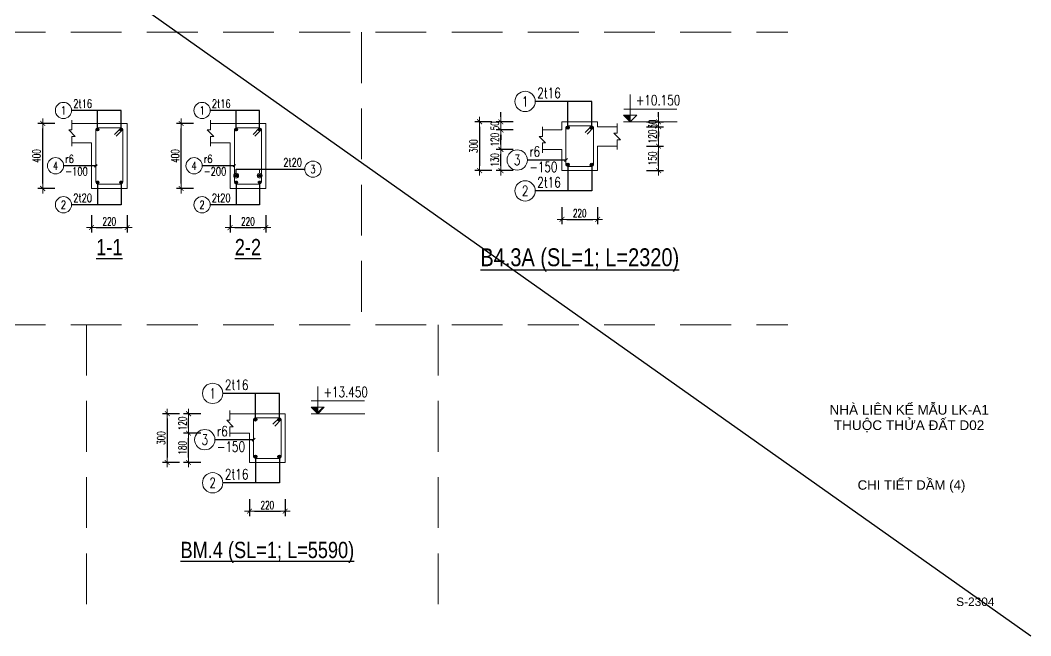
# Model space of a CAD drawing. Header units: millimetres. Extents: x -529861 to -223882, y -171969 to 61504.
# Drawn here: x -396691 to -384257, y -97113 to -89539 of the extents above; entities that cross this region are included whole.
import ezdxf
from ezdxf.enums import TextEntityAlignment as Align

# ---------------------------------------------------------------- set-up
doc = ezdxf.new("R2010")
doc.units = ezdxf.units.MM
doc.header["$LTSCALE"] = 5000
doc.linetypes.add('HIDDEN', pattern=[0.375, 0.25, -0.125])
doc.layers.get('Defpoints').update_dxf_attribs({"color": 143})
for name, color, linetype, lineweight in [('G-ANNO-TTLB', 7, 'Continuous', 18), ('kata_dim', 8, 'Continuous', 15), ('kata_net khuat', 9, 'HIDDEN', 5), ('kata_net manh', 8, 'Continuous', 5), ('kata_net thay', 4, 'Continuous', 20), ('kata_text', 7, 'Continuous', 30), ('kata_thep chu', 1, 'Continuous', 35), ('kata_thep dai', 220, 'Continuous', 20), ('S-dims', 8, 'Continuous', 18)]:
    doc.layers.add(name, color=color, linetype=linetype, lineweight=lineweight)
doc.layers.add('KCS_Plotter', color=11, linetype='Continuous', plot=False)
doc.layers.add('KCS_TEXT_BANVE_SO', color=1, linetype='Continuous')
doc.layers.add('KCS_TEXT_BANVE_TEN', color=162, linetype='Continuous')
doc.styles.add('Arial_13', font='arial.ttf', dxfattribs={"height": 2.5})
doc.styles.add('Arial_14', font='arial.ttf', dxfattribs={"height": 2.5})
doc.styles.add('kata_text', font='arial.ttf', dxfattribs={"width": 0.8})
doc.styles.add('vnsimpli', font='vnsimli.shx', dxfattribs={"width": 0.65})
doc.dimstyles.new('kata_dim_20', dxfattribs={"dimscale": 20, "dimtxt": 2.5, "dimasz": 1.5, "dimexe": 1.5, "dimexo": 2.5, "dimtad": 1, "dimdec": 0, "dimzin": 0, "dimdsep": 46, "dimtxsty": 'vnsimpli', "dimblk": 'kata_block_ArchTick', "dimcen": 0.09, "dimdle": 1.2, "dimclrd": 8, "dimclre": 8, "dimclrt": 3, "dimadec": 0, "dimazin": 0, "dimtfac": 1, "dimtdec": 0, "dimtix": 1, "dimtofl": 0, "dimtmove": 0, "dimatfit": 3, "dimfxl": 3.75, "dimfxlon": 1, "dimtolj": 1, "dimtzin": 0, "dimarcsym": 0})
doc.dimstyles.new('kata_dim_25', dxfattribs={"dimscale": 25, "dimtxt": 2.5, "dimasz": 1.5, "dimexe": 1.5, "dimexo": 2.5, "dimtad": 1, "dimdec": 0, "dimzin": 0, "dimdsep": 46, "dimtxsty": 'kata_text', "dimblk": 'kata_block_ArchTick', "dimcen": 0.09, "dimdle": 1.2, "dimclrd": 8, "dimclre": 8, "dimclrt": 3, "dimadec": 0, "dimazin": 0, "dimtfac": 1, "dimtdec": 0, "dimtix": 1, "dimtofl": 0, "dimtmove": 0, "dimatfit": 3, "dimfxl": 3.75, "dimfxlon": 1, "dimtolj": 1, "dimtzin": 0, "dimarcsym": 0})
doc.dimstyles.new('kata_dim_40', dxfattribs={"dimscale": 40, "dimtxt": 2.5, "dimasz": 1.5, "dimexe": 1.5, "dimexo": 2.5, "dimtad": 1, "dimdec": 0, "dimzin": 0, "dimdsep": 46, "dimtxsty": 'vnsimpli', "dimblk": 'kata_block_ArchTick', "dimcen": 0.09, "dimdle": 1.2, "dimclrd": 8, "dimclre": 8, "dimclrt": 3, "dimadec": 0, "dimazin": 0, "dimtfac": 1, "dimtdec": 0, "dimtix": 1, "dimtofl": 0, "dimtmove": 0, "dimatfit": 3, "dimfxl": 3.75, "dimfxlon": 1, "dimtolj": 1, "dimtzin": 0, "dimarcsym": 0})

# ---------------------------------------------------------------- blocks, each defined once
blk = doc.blocks.new('kata_block_TD')
at = {"color": 6, "linetype": 'ByBlock', "lineweight": -2, "style": 'kata_text', "width": 0.8}
blk.add_attdef('SECTDET2', text='', height=5, dxfattribs=at).set_placement((0, 7.970649532882817), align=Align.CENTER)
at = {"color": 0, "linetype": 'ByBlock', "lineweight": -2, "style": 'kata_text', "width": 0.8}
blk.add_attdef('SECTDET1', text='', height=5, dxfattribs=at).set_placement((0, 1.470649532882817), align=Align.CENTER)
blk = doc.blocks.new('kata_block_CT')
at = {"layer": 'S-dims', "linetype": 'ByBlock', "ltscale": 1500}
blk.add_hatch(color=256, dxfattribs=at).paths.add_polyline_path([(-1.818989403545856e-12, 1.596954857557193), (-1.612010908635057, 1.596954857557193), (-1.818989403545856e-12, -4.547473508864641e-13)])
h = blk.add_hatch(dxfattribs=at)
h.set_pattern_fill('ANSI31', color=256, scale=1.406250541793835, style=0)
h.set_pattern_definition([(45.00000000000001, (-1.818989403545856e-12, 5.002220859751105e-12), (-3.157122508925225, 3.157122508925225), [])])
h.paths.add_polyline_path([(-1.818989403545856e-12, 1.596954857557193), (-1.818989403545856e-12, -4.547473508864641e-13), (1.612010908922457, 1.596954857557193)])
for p, q in [((-1.592704896860596, 3.140833880479022), (11.46947077315235, 3.140833880479022)), ((11.56125648125999, 5.002220859751105e-12), (-1.638695725139769, 5.002220859751105e-12))]:
    blk.add_line(p, q, dxfattribs=at)
for points in [[(-1.818989403545856e-12, 6.694950748643805), (-1.818989403545856e-12, -4.547473508864641e-13)], [(-1.818989403545856e-12, -4.547473508864641e-13), (-1.612010908635057, 1.596954857557193), (-1.818989403545856e-12, 1.596954857557193)], [(-1.818989403545856e-12, -4.547473508864641e-13), (1.612010908922457, 1.596954857557193), (-1.818989403545856e-12, 1.596954857557193)]]:
    blk.add_lwpolyline(points, dxfattribs=at)
at = {"layer": 'S-dims', "color": 3, "style": 'vnsimpli', "width": 0.75}
blk.add_attdef('CT', (1.409564409344966, 4.068271311703484), '', height=2.5, dxfattribs=at)
blk = doc.blocks.new('kata_block_ArchTick')
at = {"color": 8}
blk.add_line((1, 0), (-1, 0), dxfattribs=at)
at = {"color": 8, "const_width": 0.15}
blk.add_lwpolyline([(-0.5, -0.5), (0.5, 0.5)], dxfattribs=at)
blk = doc.blocks.new('*D660')
at = {"layer": 'Defpoints', "color": 0, "linetype": 'ByBlock', "ltscale": 1500, "transparency": 16777216}
for p in [(-390026.2952189139, -91389.09859222), (-389586.2952189139, -91389.09859222), (-389586.2952189139, -91989.09859222)]:
    blk.add_point(p, dxfattribs=at)
at = {"layer": 'kata_dim', "color": 8, "linetype": 'ByBlock', "lineweight": -2, "ltscale": 1500, "transparency": 16777216}
for p, q in [((-390026.2952189139, -91839.09859222), (-390026.2952189139, -92049.09859222)), ((-389586.2952189139, -91839.09859222), (-389586.2952189139, -92049.09859222)), ((-389966.2952189139, -91989.09859222), (-389646.2952189139, -91989.09859222))]:
    blk.add_line(p, q, dxfattribs=at)
at = {"layer": 'kata_dim', "color": 8, "linetype": 'ByBlock', "lineweight": -2, "ltscale": 1500, "transparency": 16777216, "xscale": 60, "yscale": 60, "zscale": 60, "rotation": 180}
blk.add_blockref('kata_block_ArchTick', (-390026.2952189139, -91989.09859222), dxfattribs=at)
at = {"layer": 'kata_dim', "color": 8, "linetype": 'ByBlock', "lineweight": -2, "ltscale": 1500, "transparency": 16777216, "xscale": 60, "yscale": 60, "zscale": 60}
blk.add_blockref('kata_block_ArchTick', (-389586.2952189139, -91989.09859222), dxfattribs=at)
at = {"layer": 'kata_dim', "color": 3, "linetype": 'ByBlock', "ltscale": 1500, "transparency": 16777216, "insert": (-389806.2952189139, -91914.09859222), "char_height": 100, "attachment_point": 5, "style": 'vnsimpli'}
blk.add_mtext('\\A1;220', dxfattribs=at)
blk = doc.blocks.new('*D661')
at = {"layer": 'Defpoints', "color": 0, "linetype": 'ByBlock', "ltscale": 1500, "transparency": 16777216}
for p in [(-390776.2952189151, -91129.09859222003), (-390026.295218914, -91129.09859222003), (-390026.295218914, -91389.09859222003)]:
    blk.add_point(p, dxfattribs=at)
at = {"layer": 'kata_dim', "color": 8, "linetype": 'ByBlock', "lineweight": -2, "ltscale": 1500, "transparency": 16777216}
for p, q in [((-390626.2952189151, -91129.09859222003), (-390836.2952189151, -91129.09859222003)), ((-390776.2952189151, -91329.09859222003), (-390776.2952189151, -91189.09859222003)), ((-390626.2952189151, -91389.09859222003), (-390836.2952189151, -91389.09859222003))]:
    blk.add_line(p, q, dxfattribs=at)
at = {"layer": 'kata_dim', "color": 8, "linetype": 'ByBlock', "lineweight": -2, "ltscale": 1500, "transparency": 16777216, "xscale": 60, "yscale": 60, "zscale": 60}
for p, rotation in [((-390776.2952189151, -91129.09859222003), 90), ((-390776.2952189151, -91389.09859222003), 270)]:
    blk.add_blockref('kata_block_ArchTick', p, dxfattribs=dict(at, rotation=rotation))
at = {"layer": 'kata_dim', "color": 3, "linetype": 'ByBlock', "ltscale": 1500, "transparency": 16777216, "insert": (-390851.295218915, -91259.0985922199), "char_height": 100, "attachment_point": 5, "rotation": 90, "style": 'vnsimpli'}
blk.add_mtext('\\A1;130', dxfattribs=at)
blk = doc.blocks.new('*D662')
at = {"layer": 'Defpoints', "color": 0, "linetype": 'ByBlock', "ltscale": 1500, "transparency": 16777216}
for p in [(-390776.2952189151, -90889.09859222003), (-390026.295218914, -90889.09859222003), (-390026.295218914, -91129.09859222003)]:
    blk.add_point(p, dxfattribs=at)
at = {"layer": 'kata_dim', "color": 8, "linetype": 'ByBlock', "lineweight": -2, "ltscale": 1500, "transparency": 16777216}
for p, q in [((-390626.2952189151, -90889.09859222003), (-390836.2952189151, -90889.09859222003)), ((-390776.2952189151, -91069.09859222003), (-390776.2952189151, -90949.09859222003)), ((-390626.2952189151, -91129.09859222003), (-390836.2952189151, -91129.09859222003))]:
    blk.add_line(p, q, dxfattribs=at)
at = {"layer": 'kata_dim', "color": 8, "linetype": 'ByBlock', "lineweight": -2, "ltscale": 1500, "transparency": 16777216, "xscale": 60, "yscale": 60, "zscale": 60}
for p, rotation in [((-390776.2952189151, -90889.09859222003), 90), ((-390776.2952189151, -91129.09859222003), 270)]:
    blk.add_blockref('kata_block_ArchTick', p, dxfattribs=dict(at, rotation=rotation))
at = {"layer": 'kata_dim', "color": 3, "linetype": 'ByBlock', "ltscale": 1500, "transparency": 16777216, "insert": (-390851.295218915, -91009.0985922199), "char_height": 100, "attachment_point": 5, "rotation": 90, "style": 'vnsimpli'}
blk.add_mtext('\\A1;120', dxfattribs=at)
blk = doc.blocks.new('*D663')
at = {"layer": 'Defpoints', "color": 0, "linetype": 'ByBlock', "ltscale": 1500, "transparency": 16777216}
for p in [(-390776.2952189151, -90789.09859222003), (-390026.295218914, -90789.09859222003), (-390026.295218914, -90889.09859222003)]:
    blk.add_point(p, dxfattribs=at)
at = {"layer": 'kata_dim', "color": 8, "linetype": 'ByBlock', "lineweight": -2, "ltscale": 1500, "transparency": 16777216}
for p, q in [((-390776.2952189151, -90729.09859222003), (-390776.2952189151, -90669.09859222003)), ((-390626.2952189151, -90789.09859222003), (-390836.2952189151, -90789.09859222003)), ((-390626.2952189151, -90889.09859222003), (-390836.2952189151, -90889.09859222003)), ((-390776.2952189151, -90949.09859222003), (-390776.2952189151, -91009.09859222003))]:
    blk.add_line(p, q, dxfattribs=at)
at = {"layer": 'kata_dim', "color": 8, "linetype": 'ByBlock', "lineweight": -2, "ltscale": 1500, "transparency": 16777216, "xscale": 60, "yscale": 60, "zscale": 60}
for p, rotation in [((-390776.2952189151, -90789.09859222003), 270), ((-390776.2952189151, -90889.09859222003), 90)]:
    blk.add_blockref('kata_block_ArchTick', p, dxfattribs=dict(at, rotation=rotation))
at = {"layer": 'kata_dim', "color": 3, "linetype": 'ByBlock', "ltscale": 1500, "transparency": 16777216, "insert": (-390851.295218915, -90839.0985922199), "char_height": 100, "attachment_point": 5, "rotation": 90, "style": 'vnsimpli'}
blk.add_mtext('\\A1;50', dxfattribs=at)
blk = doc.blocks.new('*D664')
at = {"layer": 'Defpoints', "color": 0, "linetype": 'ByBlock', "ltscale": 1500, "transparency": 16777216}
for p in [(-389586.295218914, -91089.09859222003), (-388836.2952189151, -91089.09859222003), (-389586.295218914, -91389.09859222003)]:
    blk.add_point(p, dxfattribs=at)
at = {"layer": 'kata_dim', "color": 8, "linetype": 'ByBlock', "lineweight": -2, "ltscale": 1500, "transparency": 16777216}
for p, q in [((-388986.2952189151, -91089.09859222003), (-388776.2952189151, -91089.09859222003)), ((-388836.2952189151, -91329.09859222003), (-388836.2952189151, -91149.09859222003)), ((-388986.2952189151, -91389.09859222003), (-388776.2952189151, -91389.09859222003))]:
    blk.add_line(p, q, dxfattribs=at)
at = {"layer": 'kata_dim', "color": 8, "linetype": 'ByBlock', "lineweight": -2, "ltscale": 1500, "transparency": 16777216, "xscale": 60, "yscale": 60, "zscale": 60}
for p, rotation in [((-388836.2952189151, -91089.09859222003), 90), ((-388836.2952189151, -91389.09859222003), 270)]:
    blk.add_blockref('kata_block_ArchTick', p, dxfattribs=dict(at, rotation=rotation))
at = {"layer": 'kata_dim', "color": 3, "linetype": 'ByBlock', "ltscale": 1500, "transparency": 16777216, "insert": (-388911.295218915, -91239.0985922199), "char_height": 100, "attachment_point": 5, "rotation": 90, "style": 'vnsimpli'}
blk.add_mtext('\\A1;150', dxfattribs=at)
blk = doc.blocks.new('*D665')
at = {"layer": 'Defpoints', "color": 0, "linetype": 'ByBlock', "ltscale": 1500, "transparency": 16777216}
for p in [(-389586.295218914, -90849.09859222003), (-388836.2952189151, -90849.09859222003), (-389586.295218914, -91089.09859222003)]:
    blk.add_point(p, dxfattribs=at)
at = {"layer": 'kata_dim', "color": 8, "linetype": 'ByBlock', "lineweight": -2, "ltscale": 1500, "transparency": 16777216}
for p, q in [((-388986.2952189151, -90849.09859222003), (-388776.2952189151, -90849.09859222003)), ((-388836.2952189151, -91029.09859222003), (-388836.2952189151, -90909.09859222003)), ((-388986.2952189151, -91089.09859222003), (-388776.2952189151, -91089.09859222003))]:
    blk.add_line(p, q, dxfattribs=at)
at = {"layer": 'kata_dim', "color": 8, "linetype": 'ByBlock', "lineweight": -2, "ltscale": 1500, "transparency": 16777216, "xscale": 60, "yscale": 60, "zscale": 60}
for p, rotation in [((-388836.2952189151, -90849.09859222003), 90), ((-388836.2952189151, -91089.09859222003), 270)]:
    blk.add_blockref('kata_block_ArchTick', p, dxfattribs=dict(at, rotation=rotation))
at = {"layer": 'kata_dim', "color": 3, "linetype": 'ByBlock', "ltscale": 1500, "transparency": 16777216, "insert": (-388911.295218915, -90969.0985922199), "char_height": 100, "attachment_point": 5, "rotation": 90, "style": 'vnsimpli'}
blk.add_mtext('\\A1;120', dxfattribs=at)
blk = doc.blocks.new('*D666')
at = {"layer": 'Defpoints', "color": 0, "linetype": 'ByBlock', "ltscale": 1500, "transparency": 16777216}
for p in [(-389586.295218914, -90789.09859222003), (-389586.295218914, -90849.09859222003), (-388836.2952189151, -90789.09859222003)]:
    blk.add_point(p, dxfattribs=at)
at = {"layer": 'kata_dim', "color": 8, "linetype": 'ByBlock', "lineweight": -2, "ltscale": 1500, "transparency": 16777216}
for p, q in [((-388836.2952189151, -90729.09859222003), (-388836.2952189151, -90669.09859222003)), ((-388986.2952189151, -90789.09859222003), (-388776.2952189151, -90789.09859222003)), ((-388986.2952189151, -90849.09859222003), (-388776.2952189151, -90849.09859222003)), ((-388836.2952189151, -90909.09859222003), (-388836.2952189151, -90969.09859222003))]:
    blk.add_line(p, q, dxfattribs=at)
at = {"layer": 'kata_dim', "color": 8, "linetype": 'ByBlock', "lineweight": -2, "ltscale": 1500, "transparency": 16777216, "xscale": 60, "yscale": 60, "zscale": 60}
for p, rotation in [((-388836.2952189151, -90789.09859222003), 270), ((-388836.2952189151, -90849.09859222003), 90)]:
    blk.add_blockref('kata_block_ArchTick', p, dxfattribs=dict(at, rotation=rotation))
at = {"layer": 'kata_dim', "color": 3, "linetype": 'ByBlock', "ltscale": 1500, "transparency": 16777216, "insert": (-388911.295218915, -90819.0985922199), "char_height": 100, "attachment_point": 5, "rotation": 90, "style": 'vnsimpli'}
blk.add_mtext('\\A1;30', dxfattribs=at)
blk = doc.blocks.new('*D667')
at = {"layer": 'Defpoints', "color": 0, "linetype": 'ByBlock', "ltscale": 1500, "transparency": 16777216}
for p in [(-390026.295218914, -90789.09859222003), (-391038.2952189151, -91389.09859222003), (-390026.295218914, -91389.09859222003)]:
    blk.add_point(p, dxfattribs=at)
at = {"layer": 'kata_dim', "color": 8, "linetype": 'ByBlock', "lineweight": -2, "ltscale": 1500, "transparency": 16777216}
for p, q in [((-390888.2952189151, -90789.09859222003), (-391098.2952189151, -90789.09859222003)), ((-391038.2952189151, -90849.09859222003), (-391038.2952189151, -91329.09859222003)), ((-390888.2952189151, -91389.09859222003), (-391098.2952189151, -91389.09859222003))]:
    blk.add_line(p, q, dxfattribs=at)
at = {"layer": 'kata_dim', "color": 8, "linetype": 'ByBlock', "lineweight": -2, "ltscale": 1500, "transparency": 16777216, "xscale": 60, "yscale": 60, "zscale": 60}
for p, rotation in [((-391038.2952189151, -90789.09859222003), 90), ((-391038.2952189151, -91389.09859222003), 270)]:
    blk.add_blockref('kata_block_ArchTick', p, dxfattribs=dict(at, rotation=rotation))
at = {"layer": 'kata_dim', "color": 3, "linetype": 'ByBlock', "ltscale": 1500, "transparency": 16777216, "insert": (-391113.295218915, -91089.0985922199), "char_height": 100, "attachment_point": 5, "rotation": 90, "style": 'vnsimpli'}
blk.add_mtext('\\A1;300', dxfattribs=at)
blk = doc.blocks.new('kata_block_THEP')
at = {"layer": 'kata_thep chu', "color": 0}
for p, q in [((-0.5, 0), (0.5, 0)), ((-0.3535533905960619, 0.353553390592424), (0.3535533905960619, -0.353553390592424)), ((0.3535533905960619, 0.353553390592424), (-0.3535533905960619, -0.353553390592424)), ((0, 0.5), (0, -0.5))]:
    blk.add_line(p, q, dxfattribs=at)
at = {"layer": 'kata_thep chu', "color": 0, "const_width": 0.08333333333333334}
blk.add_lwpolyline([(-0.5, -1.818989403545856e-12, 1), (0.5000000000145519, -1.818989403545856e-12, 1), (-0.5, -1.818989403545856e-12, 1)], format="xyb", dxfattribs=at)
blk = doc.blocks.new('*U68')
blk.add_circle((-2.5, 0), 2.5)
at = {"layer": 'kata_text', "color": 3, "style": 'vnsimpli', "width": 0.75}
blk.add_attdef('DK1', (0.5, 0.8455043070534884), '', height=2.5, dxfattribs=at)
at = {"layer": 'kata_text', "color": 7, "style": 'vnsimpli', "width": 0.75}
blk.add_attdef('SH2', text='', height=2.5, dxfattribs=at).set_placement((-2.5, 0), align=Align.MIDDLE)
blk = doc.blocks.new('*U70')
blk.add_circle((-2.5, 0), 2.5)
at = {"layer": 'kata_text', "color": 3, "style": 'vnsimpli', "width": 0.75}
for tag, p in [('DK1', (0.5, 0.8455043070534884)), ('KC1', (0.5, -2.972544307831413))]:
    blk.add_attdef(tag, p, '', height=2.5, dxfattribs=at)
at = {"layer": 'kata_text', "color": 7, "style": 'vnsimpli', "width": 0.75}
blk.add_attdef('SH2', text='', height=2.5, dxfattribs=at).set_placement((-2.5, 0), align=Align.MIDDLE)
blk = doc.blocks.new('*D683')
at = {"layer": 'Defpoints', "color": 0, "linetype": 'ByBlock', "ltscale": 1500, "transparency": 16777216}
for p in [(-395814.7530671531, -91609.80945235696), (-395374.7530671531, -91609.80945235696), (-395374.7530671531, -92089.80945235696)]:
    blk.add_point(p, dxfattribs=at)
at = {"layer": 'kata_dim', "color": 8, "linetype": 'ByBlock', "lineweight": -2, "ltscale": 1500, "transparency": 16777216}
for p, q in [((-395814.7530671531, -91939.80945235696), (-395814.7530671531, -92149.80945235696)), ((-395374.7530671531, -91939.80945235696), (-395374.7530671531, -92149.80945235696)), ((-395754.7530671531, -92089.80945235696), (-395434.7530671531, -92089.80945235696))]:
    blk.add_line(p, q, dxfattribs=at)
at = {"layer": 'kata_dim', "color": 8, "linetype": 'ByBlock', "lineweight": -2, "ltscale": 1500, "transparency": 16777216, "xscale": 60, "yscale": 60, "zscale": 60, "rotation": 180}
blk.add_blockref('kata_block_ArchTick', (-395814.7530671531, -92089.80945235696), dxfattribs=at)
at = {"layer": 'kata_dim', "color": 8, "linetype": 'ByBlock', "lineweight": -2, "ltscale": 1500, "transparency": 16777216, "xscale": 60, "yscale": 60, "zscale": 60}
blk.add_blockref('kata_block_ArchTick', (-395374.7530671531, -92089.80945235696), dxfattribs=at)
at = {"layer": 'kata_dim', "color": 3, "linetype": 'ByBlock', "ltscale": 1500, "transparency": 16777216, "insert": (-395594.7530671531, -92014.80945235696), "char_height": 100, "attachment_point": 5, "style": 'vnsimpli'}
blk.add_mtext('\\A1;220', dxfattribs=at)
blk = doc.blocks.new('*D684')
at = {"layer": 'Defpoints', "color": 0, "linetype": 'ByBlock', "ltscale": 1500, "transparency": 16777216}
for p in [(-396414.7530671548, -90809.80945235699), (-395814.7530671533, -90809.80945235699), (-395814.7530671533, -91609.80945235699)]:
    blk.add_point(p, dxfattribs=at)
at = {"layer": 'kata_dim', "color": 8, "linetype": 'ByBlock', "lineweight": -2, "ltscale": 1500, "transparency": 16777216}
for p, q in [((-396264.7530671548, -90809.80945235699), (-396474.7530671548, -90809.80945235699)), ((-396414.7530671548, -91549.80945235699), (-396414.7530671548, -90869.80945235699)), ((-396264.7530671548, -91609.80945235699), (-396474.7530671548, -91609.80945235699))]:
    blk.add_line(p, q, dxfattribs=at)
at = {"layer": 'kata_dim', "color": 8, "linetype": 'ByBlock', "lineweight": -2, "ltscale": 1500, "transparency": 16777216, "xscale": 60, "yscale": 60, "zscale": 60}
for p, rotation in [((-396414.7530671548, -90809.80945235699), 90), ((-396414.7530671548, -91609.80945235699), 270)]:
    blk.add_blockref('kata_block_ArchTick', p, dxfattribs=dict(at, rotation=rotation))
at = {"layer": 'kata_dim', "color": 3, "linetype": 'ByBlock', "ltscale": 1500, "transparency": 16777216, "insert": (-396489.7530671547, -91209.80945235686), "char_height": 100, "attachment_point": 5, "rotation": 90, "style": 'vnsimpli'}
blk.add_mtext('\\A1;400', dxfattribs=at)
blk = doc.blocks.new('*D685')
at = {"layer": 'Defpoints', "color": 0, "linetype": 'ByBlock', "ltscale": 1500, "transparency": 16777216}
for p in [(-394109.5310646976, -91609.80945235696), (-393669.5310646976, -91609.80945235696), (-393669.5310646976, -92089.80945235696)]:
    blk.add_point(p, dxfattribs=at)
at = {"layer": 'kata_dim', "color": 8, "linetype": 'ByBlock', "lineweight": -2, "ltscale": 1500, "transparency": 16777216}
for p, q in [((-394109.5310646976, -91939.80945235696), (-394109.5310646976, -92149.80945235696)), ((-393669.5310646976, -91939.80945235696), (-393669.5310646976, -92149.80945235696)), ((-394049.5310646976, -92089.80945235696), (-393729.5310646976, -92089.80945235696))]:
    blk.add_line(p, q, dxfattribs=at)
at = {"layer": 'kata_dim', "color": 8, "linetype": 'ByBlock', "lineweight": -2, "ltscale": 1500, "transparency": 16777216, "xscale": 60, "yscale": 60, "zscale": 60, "rotation": 180}
blk.add_blockref('kata_block_ArchTick', (-394109.5310646976, -92089.80945235696), dxfattribs=at)
at = {"layer": 'kata_dim', "color": 8, "linetype": 'ByBlock', "lineweight": -2, "ltscale": 1500, "transparency": 16777216, "xscale": 60, "yscale": 60, "zscale": 60}
blk.add_blockref('kata_block_ArchTick', (-393669.5310646976, -92089.80945235696), dxfattribs=at)
at = {"layer": 'kata_dim', "color": 3, "linetype": 'ByBlock', "ltscale": 1500, "transparency": 16777216, "insert": (-393889.5310646976, -92014.80945235696), "char_height": 100, "attachment_point": 5, "style": 'vnsimpli'}
blk.add_mtext('\\A1;220', dxfattribs=at)
blk = doc.blocks.new('*D686')
at = {"layer": 'Defpoints', "color": 0, "linetype": 'ByBlock', "ltscale": 1500, "transparency": 16777216}
for p in [(-394709.5310646994, -90809.80945235699), (-394109.5310646978, -90809.80945235699), (-394109.5310646978, -91609.80945235699)]:
    blk.add_point(p, dxfattribs=at)
at = {"layer": 'kata_dim', "color": 8, "linetype": 'ByBlock', "lineweight": -2, "ltscale": 1500, "transparency": 16777216}
for p, q in [((-394559.5310646994, -90809.80945235699), (-394769.5310646994, -90809.80945235699)), ((-394709.5310646994, -91549.80945235699), (-394709.5310646994, -90869.80945235699)), ((-394559.5310646994, -91609.80945235699), (-394769.5310646994, -91609.80945235699))]:
    blk.add_line(p, q, dxfattribs=at)
at = {"layer": 'kata_dim', "color": 8, "linetype": 'ByBlock', "lineweight": -2, "ltscale": 1500, "transparency": 16777216, "xscale": 60, "yscale": 60, "zscale": 60}
for p, rotation in [((-394709.5310646994, -90809.80945235699), 90), ((-394709.5310646994, -91609.80945235699), 270)]:
    blk.add_blockref('kata_block_ArchTick', p, dxfattribs=dict(at, rotation=rotation))
at = {"layer": 'kata_dim', "color": 3, "linetype": 'ByBlock', "ltscale": 1500, "transparency": 16777216, "insert": (-394784.5310646993, -91209.80945235686), "char_height": 100, "attachment_point": 5, "rotation": 90, "style": 'vnsimpli'}
blk.add_mtext('\\A1;400', dxfattribs=at)
blk = doc.blocks.new('*U54')
blk.add_circle((2.5, 0), 2.5)
at = {"layer": 'kata_text', "color": 3, "style": 'vnsimpli', "width": 0.75}
blk.add_attdef('DK2', text='', height=2.5, dxfattribs=at).set_placement((-0.85, 0.8455043070534884), align=Align.RIGHT)
at = {"layer": 'kata_text', "color": 7, "style": 'vnsimpli', "width": 0.75}
blk.add_attdef('SH3', text='', height=2.5, dxfattribs=at).set_placement((2.5, 0), align=Align.MIDDLE)
blk = doc.blocks.new('*D816')
at = {"layer": 'Defpoints', "color": 0, "linetype": 'ByBlock', "ltscale": 1500, "transparency": 16777216}
for p in [(-393870.1811452275, -94980.17669241286), (-393430.1811452275, -94980.17669241286), (-393430.1811452275, -95580.17669241286)]:
    blk.add_point(p, dxfattribs=at)
at = {"layer": 'kata_dim', "color": 8, "linetype": 'ByBlock', "lineweight": -2, "ltscale": 1500, "transparency": 16777216}
for p, q in [((-393870.1811452275, -95430.17669241286), (-393870.1811452275, -95640.17669241286)), ((-393430.1811452275, -95430.17669241286), (-393430.1811452275, -95640.17669241286)), ((-393810.1811452275, -95580.17669241286), (-393490.1811452275, -95580.17669241286))]:
    blk.add_line(p, q, dxfattribs=at)
at = {"layer": 'kata_dim', "color": 8, "linetype": 'ByBlock', "lineweight": -2, "ltscale": 1500, "transparency": 16777216, "xscale": 60, "yscale": 60, "zscale": 60, "rotation": 180}
blk.add_blockref('kata_block_ArchTick', (-393870.1811452275, -95580.17669241286), dxfattribs=at)
at = {"layer": 'kata_dim', "color": 8, "linetype": 'ByBlock', "lineweight": -2, "ltscale": 1500, "transparency": 16777216, "xscale": 60, "yscale": 60, "zscale": 60}
blk.add_blockref('kata_block_ArchTick', (-393430.1811452275, -95580.17669241286), dxfattribs=at)
at = {"layer": 'kata_dim', "color": 3, "linetype": 'ByBlock', "ltscale": 1500, "transparency": 16777216, "insert": (-393650.1811452275, -95505.17669241286), "char_height": 100, "attachment_point": 5, "style": 'vnsimpli'}
blk.add_mtext('\\A1;220', dxfattribs=at)
blk = doc.blocks.new('*D817')
at = {"layer": 'Defpoints', "color": 0, "linetype": 'ByBlock', "ltscale": 1500, "transparency": 16777216}
for p in [(-394620.1811452291, -94620.17669241289), (-393870.1811452277, -94620.17669241289), (-393870.1811452277, -94980.17669241289)]:
    blk.add_point(p, dxfattribs=at)
at = {"layer": 'kata_dim', "color": 8, "linetype": 'ByBlock', "lineweight": -2, "ltscale": 1500, "transparency": 16777216}
for p, q in [((-394470.1811452291, -94620.17669241289), (-394680.1811452291, -94620.17669241289)), ((-394620.1811452291, -94920.17669241289), (-394620.1811452291, -94680.17669241289)), ((-394470.1811452291, -94980.17669241289), (-394680.1811452291, -94980.17669241289))]:
    blk.add_line(p, q, dxfattribs=at)
at = {"layer": 'kata_dim', "color": 8, "linetype": 'ByBlock', "lineweight": -2, "ltscale": 1500, "transparency": 16777216, "xscale": 60, "yscale": 60, "zscale": 60}
for p, rotation in [((-394620.1811452291, -94620.17669241289), 90), ((-394620.1811452291, -94980.17669241289), 270)]:
    blk.add_blockref('kata_block_ArchTick', p, dxfattribs=dict(at, rotation=rotation))
at = {"layer": 'kata_dim', "color": 3, "linetype": 'ByBlock', "ltscale": 1500, "transparency": 16777216, "insert": (-394695.181145229, -94800.17669241276), "char_height": 100, "attachment_point": 5, "rotation": 90, "style": 'vnsimpli'}
blk.add_mtext('\\A1;180', dxfattribs=at)
blk = doc.blocks.new('*D818')
at = {"layer": 'Defpoints', "color": 0, "linetype": 'ByBlock', "ltscale": 1500, "transparency": 16777216}
for p in [(-394620.1811452291, -94380.17669241289), (-393870.1811452277, -94380.17669241289), (-393870.1811452277, -94620.17669241289)]:
    blk.add_point(p, dxfattribs=at)
at = {"layer": 'kata_dim', "color": 8, "linetype": 'ByBlock', "lineweight": -2, "ltscale": 1500, "transparency": 16777216}
for p, q in [((-394470.1811452291, -94380.17669241289), (-394680.1811452291, -94380.17669241289)), ((-394620.1811452291, -94560.17669241289), (-394620.1811452291, -94440.17669241289)), ((-394470.1811452291, -94620.17669241289), (-394680.1811452291, -94620.17669241289))]:
    blk.add_line(p, q, dxfattribs=at)
at = {"layer": 'kata_dim', "color": 8, "linetype": 'ByBlock', "lineweight": -2, "ltscale": 1500, "transparency": 16777216, "xscale": 60, "yscale": 60, "zscale": 60}
for p, rotation in [((-394620.1811452291, -94380.17669241289), 90), ((-394620.1811452291, -94620.17669241289), 270)]:
    blk.add_blockref('kata_block_ArchTick', p, dxfattribs=dict(at, rotation=rotation))
at = {"layer": 'kata_dim', "color": 3, "linetype": 'ByBlock', "ltscale": 1500, "transparency": 16777216, "insert": (-394695.181145229, -94500.17669241276), "char_height": 100, "attachment_point": 5, "rotation": 90, "style": 'vnsimpli'}
blk.add_mtext('\\A1;120', dxfattribs=at)
blk = doc.blocks.new('*D819')
at = {"layer": 'Defpoints', "color": 0, "linetype": 'ByBlock', "ltscale": 1500, "transparency": 16777216}
for p in [(-393870.1811452277, -94380.17669241289), (-394882.1811452291, -94980.17669241289), (-393870.1811452277, -94980.17669241289)]:
    blk.add_point(p, dxfattribs=at)
at = {"layer": 'kata_dim', "color": 8, "linetype": 'ByBlock', "lineweight": -2, "ltscale": 1500, "transparency": 16777216}
for p, q in [((-394732.1811452291, -94380.17669241289), (-394942.1811452291, -94380.17669241289)), ((-394882.1811452291, -94440.17669241289), (-394882.1811452291, -94920.17669241289)), ((-394732.1811452291, -94980.17669241289), (-394942.1811452291, -94980.17669241289))]:
    blk.add_line(p, q, dxfattribs=at)
at = {"layer": 'kata_dim', "color": 8, "linetype": 'ByBlock', "lineweight": -2, "ltscale": 1500, "transparency": 16777216, "xscale": 60, "yscale": 60, "zscale": 60}
for p, rotation in [((-394882.1811452291, -94380.17669241289), 90), ((-394882.1811452291, -94980.17669241289), 270)]:
    blk.add_blockref('kata_block_ArchTick', p, dxfattribs=dict(at, rotation=rotation))
at = {"layer": 'kata_dim', "color": 3, "linetype": 'ByBlock', "ltscale": 1500, "transparency": 16777216, "insert": (-394957.181145229, -94680.17669241276), "char_height": 100, "attachment_point": 5, "rotation": 90, "style": 'vnsimpli'}
blk.add_mtext('\\A1;300', dxfattribs=at)

msp = doc.modelspace()

# ---------------------------------------------------------------- linework, layer by layer
at = {"layer": 'kata_dim', "linetype": 'ByBlock', "ltscale": 1500}
for points in [[(-396054.7530671531, -91089.80945235696), (-396054.7530671531, -90969.80945235696), (-396014.7530671531, -90969.80945235696), (-396094.7530671531, -90889.80945235696), (-396054.7530671531, -90889.80945235696), (-396054.7530671531, -90769.80945235696)], [(-394349.5310646976, -91089.80945235696), (-394349.5310646976, -90969.80945235696), (-394309.5310646976, -90969.80945235696), (-394389.5310646976, -90889.80945235696), (-394349.5310646976, -90889.80945235696), (-394349.5310646976, -90769.80945235696)]]:
    msp.add_lwpolyline(points, dxfattribs=at)
at = {"layer": 'kata_net khuat', "ltscale": 0.5}
for p, q in [((-404506.8712939663, -89687.76846632666), (-387244.3711590176, -89687.76846632666)), ((-392490.7105574223, -89687.76846632666), (-392490.7105574222, -93286.60688740887)), ((-404506.8712939663, -93286.60688740895), (-387244.3711590176, -93286.60688740884)), ((-395875.6212264919, -93286.6068874089), (-395875.6212264919, -96862.7682331002)), ((-391549.9282103152, -93286.6068874089), (-391549.9282103152, -96862.7682331002))]:
    msp.add_line(p, q, dxfattribs=at)
at = {"layer": 'kata_net manh', "linetype": 'ByBlock', "ltscale": 1500}
msp.add_line((-393745.5310646976, -91421.80945235696), (-393745.5310646976, -91371.80945235696), dxfattribs=at)
for points in [[(-390266.2952189139, -91169.09859222), (-390266.2952189139, -91049.09859222), (-390226.2952189139, -91049.09859222), (-390306.2952189139, -90969.09859222), (-390266.2952189139, -90969.09859222), (-390266.2952189139, -90849.09859222)], [(-389346.2952189139, -91129.09859222), (-389346.2952189139, -91009.09859222), (-389306.2952189139, -91009.09859222), (-389386.2952189139, -90929.09859222), (-389346.2952189139, -90929.09859222), (-389346.2952189139, -90809.09859222)], [(-394110.1811452275, -94660.17669241286), (-394110.1811452275, -94540.17669241286), (-394070.1811452275, -94540.17669241286), (-394150.1811452275, -94460.17669241286), (-394110.1811452275, -94460.17669241286), (-394110.1811452275, -94340.17669241286)]]:
    msp.add_lwpolyline(points, dxfattribs=at)
for centre in [(-394033.5310646976, -91451.80945235696), (-393745.5310646976, -91451.80945235696)]:
    msp.add_circle(centre, 30, dxfattribs=at)
at = {"layer": 'kata_net thay', "linetype": 'ByBlock', "ltscale": 1500}
for points in [[(-396054.7530671531, -91049.80945235696), (-395814.7530671531, -91049.80945235696), (-395814.7530671531, -91609.80945235696), (-395374.7530671531, -91609.80945235696), (-395374.7530671531, -90809.80945235696), (-395814.7530671531, -90809.80945235696), (-395814.7530671531, -90809.80945235696), (-396054.7530671531, -90809.80945235696)], [(-394349.5310646976, -91049.80945235696), (-394109.5310646976, -91049.80945235696), (-394109.5310646976, -91609.80945235696), (-393669.5310646976, -91609.80945235696), (-393669.5310646976, -90809.80945235696), (-394109.5310646976, -90809.80945235696), (-394109.5310646976, -90809.80945235696), (-394349.5310646976, -90809.80945235696)], [(-390266.2952189139, -90889.09859222), (-390026.2952189139, -90889.09859222), (-390026.2952189139, -90789.09859222), (-389586.2952189139, -90789.09859222), (-389586.2952189139, -90849.09859222), (-389346.2952189139, -90849.09859222)], [(-390266.2952189139, -91129.09859222), (-390026.2952189139, -91129.09859222), (-390026.2952189139, -91389.09859222), (-389586.2952189139, -91389.09859222), (-389586.2952189139, -91089.09859222), (-389346.2952189139, -91089.09859222)], [(-394110.1811452275, -94380.17669241286), (-393870.1811452275, -94380.17669241286), (-393870.1811452275, -94380.17669241286), (-393430.1811452275, -94380.17669241286), (-393430.1811452275, -94620.17669241286), (-393430.1811452275, -94620.17669241286)], [(-394110.1811452275, -94620.17669241286), (-393870.1811452275, -94620.17669241286), (-393870.1811452275, -94980.17669241286), (-393430.1811452275, -94980.17669241286), (-393430.1811452275, -94620.17669241286), (-393430.1811452275, -94620.17669241286)]]:
    msp.add_lwpolyline(points, dxfattribs=at)
at = {"layer": 'kata_thep dai', "linetype": 'ByBlock', "ltscale": 1500}
for points in [[(-395530.7530671531, -90943.80945235696), (-395450.7530671531, -90863.80945235696, -0.414213562), (-395428.7530671531, -90885.80945235696), (-395428.7530671531, -91533.80945235696, -0.414213562), (-395450.7530671531, -91555.80945235696), (-395738.7530671531, -91555.80945235696, -0.414213562), (-395760.7530671531, -91533.80945235696), (-395760.7530671531, -90885.80945235696, -0.414213562), (-395738.7530671531, -90863.80945235696), (-395450.7530671531, -90863.80945235696, -0.414213562), (-395428.7530671531, -90885.80945235696), (-395508.7530671531, -90965.80945235696)], [(-393825.5310646976, -90943.80945235696), (-393745.5310646976, -90863.80945235696, -0.414213562), (-393723.5310646976, -90885.80945235696), (-393723.5310646976, -91533.80945235696, -0.414213562), (-393745.5310646976, -91555.80945235696), (-394033.5310646976, -91555.80945235696, -0.414213562), (-394055.5310646976, -91533.80945235696), (-394055.5310646976, -90885.80945235696, -0.414213562), (-394033.5310646976, -90863.80945235696), (-393745.5310646976, -90863.80945235696, -0.414213562), (-393723.5310646976, -90885.80945235696), (-393803.5310646976, -90965.80945235696)], [(-389738.2952189139, -90919.09859222), (-389658.2952189139, -90839.09859222, -0.414213562), (-389636.2952189139, -90861.09859222), (-389636.2952189139, -91317.09859222, -0.414213562), (-389658.2952189139, -91339.09859222), (-389954.2952189139, -91339.09859222, -0.414213562), (-389976.2952189139, -91317.09859222), (-389976.2952189139, -90861.09859222, -0.414213562), (-389954.2952189139, -90839.09859222), (-389658.2952189139, -90839.09859222, -0.414213562), (-389636.2952189139, -90861.09859222), (-389716.2952189139, -90941.09859222)], [(-393582.1811452275, -94510.17669241286), (-393502.1811452275, -94430.17669241286, -0.414213562), (-393480.1811452275, -94452.17669241286), (-393480.1811452275, -94908.17669241286, -0.414213562), (-393502.1811452275, -94930.17669241286), (-393798.1811452275, -94930.17669241286, -0.414213562), (-393820.1811452275, -94908.17669241286), (-393820.1811452275, -94452.17669241286, -0.414213562), (-393798.1811452275, -94430.17669241286), (-393502.1811452275, -94430.17669241286, -0.414213562), (-393480.1811452275, -94452.17669241286), (-393560.1811452275, -94532.17669241286)]]:
    msp.add_lwpolyline(points, format="xyb", dxfattribs=at)
at = {"layer": 'KCS_Plotter', "linetype": 'ByBlock', "ltscale": 1500}
msp.add_line((-405256.8712939952, -82262.76871084442), (-384256.8712939883, -97112.76822181189), dxfattribs=at)

# ---------------------------------------------------------------- block references
at = {"layer": 'kata_net manh', "linetype": 'ByBlock', "ltscale": 1500}
for name, p, xscale, yscale, zscale, values in [('*U68', (-390354.2952189139, -90539.09859222), 50, 50, 50, {'SH2': '1', 'DK1': '2t16'}), ('*U68', (-396058.7530671531, -90649.80945235696), 40, 40, 40, {'SH2': '1', 'DK1': '2t16'}), ('*U68', (-394353.5310646976, -90649.80945235696), 40, 40, 40, {'SH2': '1', 'DK1': '2t16'}), ('*U70', (-390451.2952189139, -91259.09859222), 50, 50, 50, {'SH2': '3', 'DK1': 'r6', 'KC1': '-150'}), ('*U70', (-396156.7530671531, -91329.80945235696), 40, 40, 40, {'SH2': '4', 'DK1': 'r6', 'KC1': '-100'}), ('*U70', (-394451.5310646976, -91329.80945235696), 40, 40, 40, {'SH2': '4', 'DK1': 'r6', 'KC1': '-200'}), ('*U54', (-393189.5310646976, -91371.80945235696), 40, 40, 40, {'SH3': '3', 'DK2': '2t20'}), ('*U68', (-390354.2952189139, -91639.09859222), 50, 50, 50, {'SH2': '2', 'DK1': '2t16'}), ('*U68', (-396058.7530671531, -91809.80945235696), 40, 40, 40, {'SH2': '2', 'DK1': '2t20'}), ('*U68', (-394353.5310646976, -91809.80945235696), 40, 40, 40, {'SH2': '2', 'DK1': '2t20'}), ('*U68', (-394198.1811452275, -94130.17669241286), 50, 50, 50, {'SH2': '1', 'DK1': '2t16'}), ('*U70', (-394295.1811452275, -94700.17669241286), 50, 50, 50, {'SH2': '3', 'DK1': 'r6', 'KC1': '-150'}), ('*U68', (-394198.1811452275, -95230.17669241286), 50, 50, 50, {'SH2': '2', 'DK1': '2t16'})]:
    msp.add_blockref(name, p, dxfattribs=dict(at, xscale=xscale, yscale=yscale, zscale=zscale)).add_auto_attribs(values)
at = {"layer": 'kata_text', "linetype": 'ByBlock', "ltscale": 1500}
ref = msp.add_blockref('kata_block_CT', (-389186.2952189139, -90789.09859222), dxfattribs=dict(at, xscale=50, yscale=50, zscale=50))
ref.add_attrib('CT', '+10.150', (-389115.8169984466, -90585.68502663479), dxfattribs={"layer": '0', "color": 3, "height": 125, "style": 'vnsimpli', "width": 0.75})
ref = msp.add_blockref('kata_block_TD', (-395594.7530671531, -92489.80945235696), dxfattribs=dict(at, xscale=40, yscale=40, zscale=40))
ref.add_attrib('SECTDET1', '%%u1-1', dxfattribs={"layer": '0', "color": 0, "linetype": 'ByBlock', "lineweight": -2, "height": 200, "style": 'kata_text', "width": 0.8}).set_placement((-395594.7530671531, -92430.98347104162), align=Align.CENTER)
ref = msp.add_blockref('kata_block_TD', (-393889.5310646976, -92489.80945235696), dxfattribs=dict(at, xscale=40, yscale=40, zscale=40))
ref.add_attrib('SECTDET1', '%%u2-2', dxfattribs={"layer": '0', "color": 0, "linetype": 'ByBlock', "lineweight": -2, "height": 200, "style": 'kata_text', "width": 0.8}).set_placement((-393889.5310646976, -92430.98347104162), align=Align.CENTER)
ref = msp.add_blockref('kata_block_TD', (-389806.2952189139, -92639.09859222), dxfattribs=dict(at, xscale=50, yscale=50, zscale=50))
ref.add_attrib('SECTDET1', '%%uB4.3A (SL=1; L=2320)', dxfattribs={"layer": '0', "color": 0, "linetype": 'ByBlock', "lineweight": -2, "height": 220, "style": 'kata_text', "width": 0.8}).set_placement((-389806.2952189139, -92565.56611557586), align=Align.CENTER)
ref = msp.add_blockref('kata_block_CT', (-393030.1811452275, -94380.17669241286), dxfattribs=dict(at, xscale=50, yscale=50, zscale=50))
ref.add_attrib('CT', '+13.450', (-392959.7029247602, -94176.76312682765), dxfattribs={"layer": '0', "color": 3, "height": 125, "style": 'vnsimpli', "width": 0.75})
ref = msp.add_blockref('kata_block_TD', (-393650.1811452275, -96230.17669241286), dxfattribs=dict(at, xscale=50, yscale=50, zscale=50))
ref.add_attrib('SECTDET1', '%%uBM.4 (SL=1; L=5590)', dxfattribs={"layer": '0', "color": 0, "linetype": 'ByBlock', "lineweight": -2, "height": 200, "style": 'kata_text', "width": 0.8}).set_placement((-393650.1811452275, -96156.64421576871), align=Align.CENTER)
at = {"layer": 'kata_thep chu', "linetype": 'ByBlock', "ltscale": 1500}
for p, xscale, yscale, zscale in [((-395738.7530671531, -90885.80945235696), 32, 32, 32), ((-395450.7530671531, -90885.80945235696), 32, 32, 32), ((-394033.5310646976, -90885.80945235696), 32, 32, 32), ((-393745.5310646976, -90885.80945235696), 32, 32, 32), ((-389658.2952189139, -90861.09859222), 32, 32, 32), ((-389658.2952189139, -91317.09859222), 32, 32, 32), ((-395738.7530671531, -91533.80945235696), 40, 40, 40), ((-395450.7530671531, -91533.80945235696), 40, 40, 40), ((-394033.5310646976, -91451.80945235696), 40, 40, 40), ((-394033.5310646976, -91533.80945235696), 40, 40, 40), ((-393745.5310646976, -91451.80945235696), 40, 40, 40), ((-393745.5310646976, -91533.80945235696), 40, 40, 40), ((-393502.1811452275, -94452.17669241286), 32, 32, 32), ((-393502.1811452275, -94908.17669241286), 32, 32, 32)]:
    msp.add_blockref('kata_block_THEP', p, dxfattribs=dict(at, xscale=xscale, yscale=yscale, zscale=zscale))
at = {"layer": 'kata_thep chu', "color": 3, "linetype": 'ByBlock', "ltscale": 1500, "xscale": 32, "yscale": 32, "zscale": 32}
for p in [(-389954.2952189139, -90861.09859222), (-389954.2952189139, -91317.09859222), (-393798.1811452275, -94452.17669241286), (-393798.1811452275, -94908.17669241286)]:
    msp.add_blockref('kata_block_THEP', p, dxfattribs=at)

# ---------------------------------------------------------------- texts
at = {"layer": 'G-ANNO-TTLB', "lineweight": 9, "char_height": 119.4444444444844, "attachment_point": 1}
for s, insert, width, style in [('NHÀ LIÊN K', (-386734.0934354956, -94272.32391197752), 1122.273423611486, 'Arial_13'), ('\\fArial|b0|i0|c254|p34|;Ế', (-385808.1252641989, -94272.32391197752), 134.0599652778225, 'Arial_14'), ('\\fArial|b0|i0|c254|p34|;Ẫ', (-385514.2172780878, -94272.32391197752), 134.0599652778227, 'Arial_14'), (' M', (-385697.5147317915, -94272.32391197752), 222.1565138889631, 'Arial_13'), ('U LK-A1', (-385403.6067456803, -94272.32391197752), 762.2266597224769, 'Arial_13'), ('THU', (-386680.3683197571, -94461.94196753317), 417.5010347223618, 'Arial_13'), ('\\fArial|b0|i0|c254|p34|;Ộ', (-386335.8955188312, -94461.94196753317), 157.0416736111637, 'Arial_14'), ('C TH', (-386206.3231808681, -94461.94196753317), 474.9553055557146, 'Arial_13'), ('\\fArial|b0|i0|c254|p34|;Ử', (-385814.4458660532, -94461.94196753317), 172.3628125000576, 'Arial_14'), ('A ', (-385672.2323243865, -94461.94196753317), 191.514236111175, 'Arial_13'), ('Đ', (-385514.2172780878, -94461.94196753317), 145.5508194444934, 'Arial_13'), ('\\fArial|b0|i0|c254|p34|;Ấ', (-385394.1258429025, -94461.94196753317), 134.0599652778225, 'Arial_14'), ('T D02', (-385283.515310495, -94461.94196753317), 551.5610000001845, 'Arial_13')]:
    msp.add_mtext(s, dxfattribs=dict(at, insert=insert, width=width, style=style))
at = {"layer": 'KCS_TEXT_BANVE_SO', "linetype": 'ByBlock', "style": 'Arial_13'}
msp.add_text('S-2304', height=104.5751633987278, dxfattribs=at).set_placement((-385175.0143522473, -96746.40580251007))
at = {"layer": 'KCS_TEXT_BANVE_TEN', "linetype": 'ByBlock', "style": 'Arial_13'}
msp.add_text('CHI TIẾT DẦM (4) ', height=116.1946259985864, dxfattribs=at).set_placement((-386387.5152452209, -95315.92101914625))

# ---------------------------------------------------------------- dimensions: what is measured, and where the dimension line sits
at = {"layer": 'kata_dim', "linetype": 'ByBlock', "ltscale": 1500}
for base, p1, p2, picture, middle in [((-396414.7530671548, -90809.80945235699), (-395814.7530671531, -91609.80945235696), (-395814.7530671531, -90809.80945235696), '*D684', (-396489.7530671547, -91209.80945235686)), ((-394709.5310646994, -90809.80945235699), (-394109.5310646976, -91609.80945235696), (-394109.5310646976, -90809.80945235696), '*D686', (-394784.5310646993, -91209.80945235686)), ((-391038.2952189151, -91389.09859222003), (-390026.2952189139, -90789.09859222), (-390026.2952189139, -91389.09859222), '*D667', (-391113.295218915, -91089.0985922199)), ((-390776.2952189151, -90789.09859222003), (-390026.2952189139, -90889.09859222), (-390026.2952189139, -90789.09859222), '*D663', (-390851.295218915, -90839.0985922199)), ((-388836.2952189151, -90789.09859222003), (-389586.2952189139, -90849.09859222), (-389586.2952189139, -90789.09859222), '*D666', (-388911.295218915, -90819.0985922199)), ((-390776.2952189151, -90889.09859222003), (-390026.2952189139, -91129.09859222), (-390026.2952189139, -90889.09859222), '*D662', (-390851.295218915, -91009.0985922199)), ((-388836.2952189151, -90849.09859222003), (-389586.2952189139, -91089.09859222), (-389586.2952189139, -90849.09859222), '*D665', (-388911.295218915, -90969.0985922199)), ((-390776.2952189151, -91129.09859222003), (-390026.2952189139, -91389.09859222), (-390026.2952189139, -91129.09859222), '*D661', (-390851.295218915, -91259.0985922199)), ((-388836.2952189151, -91089.09859222003), (-389586.2952189139, -91389.09859222), (-389586.2952189139, -91089.09859222), '*D664', (-388911.295218915, -91239.0985922199)), ((-394882.1811452291, -94980.17669241289), (-393870.1811452275, -94380.17669241286), (-393870.1811452275, -94980.17669241286), '*D819', (-394957.181145229, -94680.17669241276)), ((-394620.1811452291, -94380.17669241289), (-393870.1811452275, -94620.17669241286), (-393870.1811452275, -94380.17669241286), '*D818', (-394695.181145229, -94500.17669241276)), ((-394620.1811452291, -94620.17669241289), (-393870.1811452275, -94980.17669241286), (-393870.1811452275, -94620.17669241286), '*D817', (-394695.181145229, -94800.17669241276))]:
    dim = msp.add_linear_dim(base=base, p1=p1, p2=p2, angle=270, dimstyle='kata_dim_40', override={"dimlfac": 0.5}, dxfattribs=at)
    dim.commit()
    dim.dimension.update_dxf_attribs({"geometry": picture, "text_midpoint": middle})
for base, p1, p2, picture, middle in [((-389586.2952189139, -91989.09859222), (-390026.2952189139, -91389.09859222), (-389586.2952189139, -91389.09859222), '*D660', (-389806.2952189139, -91914.09859222)), ((-395374.7530671531, -92089.80945235696), (-395814.7530671531, -91609.80945235696), (-395374.7530671531, -91609.80945235696), '*D683', (-395594.7530671531, -92014.80945235696)), ((-393669.5310646976, -92089.80945235696), (-394109.5310646976, -91609.80945235696), (-393669.5310646976, -91609.80945235696), '*D685', (-393889.5310646976, -92014.80945235696)), ((-393430.1811452275, -95580.17669241286), (-393870.1811452275, -94980.17669241286), (-393430.1811452275, -94980.17669241286), '*D816', (-393650.1811452275, -95505.17669241286))]:
    dim = msp.add_linear_dim(base=base, p1=p1, p2=p2, dimstyle='kata_dim_40', override={"dimlfac": 0.5}, dxfattribs=at)
    dim.commit()
    dim.dimension.update_dxf_attribs({"geometry": picture, "text_midpoint": middle})

# ---------------------------------------------------------------- leaders
at = {"layer": 'kata_net manh', "linetype": 'ByBlock', "ltscale": 1500}
for points, dimstyle, override in [([(-389954.2952189139, -90861.09859222), (-389954.2952189139, -90539.09859222), (-390354.2952189139, -90539.09859222)], 'kata_dim_25', {"dimldrblk": 'DotBlank'}), ([(-389658.2952189139, -90861.09859222), (-389658.2952189139, -90539.09859222), (-390354.2952189139, -90539.09859222)], 'kata_dim_25', {"dimldrblk": 'DotBlank'}), ([(-395738.7530671531, -90885.80945235696), (-395738.7530671531, -90649.80945235696), (-396058.7530671531, -90649.80945235696)], 'kata_dim_20', {"dimldrblk": 'DotBlank'}), ([(-395450.7530671531, -90885.80945235696), (-395450.7530671531, -90649.80945235696), (-396058.7530671531, -90649.80945235696)], 'kata_dim_20', {"dimldrblk": 'DotBlank'}), ([(-394033.5310646976, -90885.80945235696), (-394033.5310646976, -90649.80945235696), (-394353.5310646976, -90649.80945235696)], 'kata_dim_20', {"dimldrblk": 'DotBlank'}), ([(-393745.5310646976, -90885.80945235696), (-393745.5310646976, -90649.80945235696), (-394353.5310646976, -90649.80945235696)], 'kata_dim_20', {"dimldrblk": 'DotBlank'}), ([(-389976.2952189139, -91259.09859222), (-390451.2952189139, -91259.09859222)], 'kata_dim_25', {"dimldrblk": 'Oblique'}), ([(-395760.7530671531, -91329.80945235696), (-396156.7530671531, -91329.80945235696)], 'kata_dim_20', {"dimldrblk": 'Oblique'}), ([(-394055.5310646976, -91329.80945235696), (-394451.5310646976, -91329.80945235696)], 'kata_dim_20', {"dimldrblk": 'Oblique'}), ([(-394033.5310646976, -91451.80945235696), (-394033.5310646976, -91371.80945235696), (-393189.5310646976, -91371.80945235696)], 'kata_dim_20', {"dimldrblk": 'DotBlank'}), ([(-389954.2952189139, -91317.09859222), (-389954.2952189139, -91639.09859222), (-390354.2952189139, -91639.09859222)], 'kata_dim_25', {"dimldrblk": 'DotBlank'}), ([(-389658.2952189139, -91317.09859222), (-389658.2952189139, -91639.09859222), (-390354.2952189139, -91639.09859222)], 'kata_dim_25', {"dimldrblk": 'DotBlank'}), ([(-395738.7530671531, -91533.80945235696), (-395738.7530671531, -91809.80945235696), (-396058.7530671531, -91809.80945235696)], 'kata_dim_20', {"dimldrblk": 'DotBlank'}), ([(-395450.7530671531, -91533.80945235696), (-395450.7530671531, -91809.80945235696), (-396058.7530671531, -91809.80945235696)], 'kata_dim_20', {"dimldrblk": 'DotBlank'}), ([(-394033.5310646976, -91533.80945235696), (-394033.5310646976, -91809.80945235696), (-394353.5310646976, -91809.80945235696)], 'kata_dim_20', {"dimldrblk": 'DotBlank'}), ([(-393745.5310646976, -91533.80945235696), (-393745.5310646976, -91809.80945235696), (-394353.5310646976, -91809.80945235696)], 'kata_dim_20', {"dimldrblk": 'DotBlank'}), ([(-393798.1811452275, -94452.17669241286), (-393798.1811452275, -94130.17669241286), (-394198.1811452275, -94130.17669241286)], 'kata_dim_25', {"dimldrblk": 'DotBlank'}), ([(-393502.1811452275, -94452.17669241286), (-393502.1811452275, -94130.17669241286), (-394198.1811452275, -94130.17669241286)], 'kata_dim_25', {"dimldrblk": 'DotBlank'}), ([(-393820.1811452275, -94700.17669241286), (-394295.1811452275, -94700.17669241286)], 'kata_dim_25', {"dimldrblk": 'Oblique'}), ([(-393798.1811452275, -94908.17669241286), (-393798.1811452275, -95230.17669241286), (-394198.1811452275, -95230.17669241286)], 'kata_dim_25', {"dimldrblk": 'DotBlank'}), ([(-393502.1811452275, -94908.17669241286), (-393502.1811452275, -95230.17669241286), (-394198.1811452275, -95230.17669241286)], 'kata_dim_25', {"dimldrblk": 'DotBlank'})]:
    msp.add_leader(points, dimstyle=dimstyle, override=override, dxfattribs=at)

doc.saveas('drawing.dxf')
